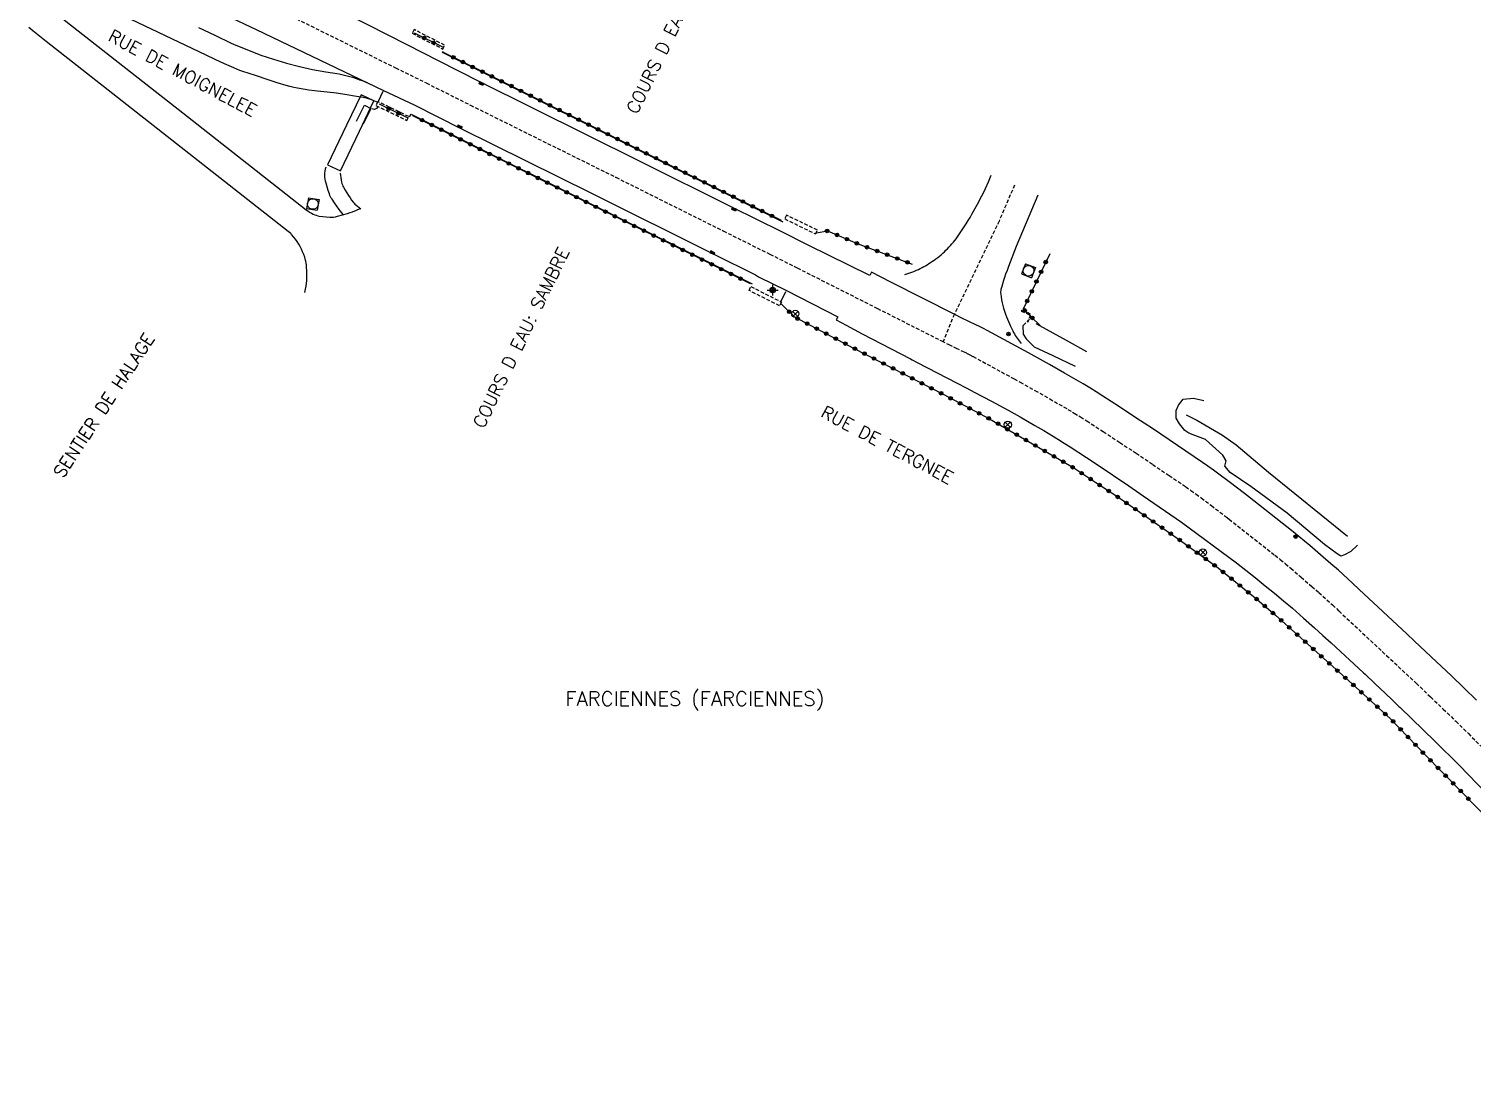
# Model space of a CAD drawing. Header units: millimetres. Extents: x 163000 to 164000, y 125000 to 126000.
# Drawn here: x 163440.2 to 163640.9, y 125433.9 to 125580.4 of the extents above; entities that cross this region are included whole.
import ezdxf
from ezdxf.enums import TextEntityAlignment as Align

# ---------------------------------------------------------------- set-up
doc = ezdxf.new("R2010")
doc.units = ezdxf.units.MM
doc.linetypes.add('DASHED', pattern=[0.75, 0.5, -0.25])
doc.layers.get('0').update_dxf_attribs({"linetype": 'CONTINUOUS'})
for name, color, linetype in [('W0001', 6, 'DASHED'), ('W0008', 7, 'CONTINUOUS'), ('W0014', 7, 'CONTINUOUS'), ('W0105', 7, 'CONTINUOUS'), ('W0112', 1, 'DASHED'), ('W0210', 2, 'CONTINUOUS'), ('W0211', 2, 'CONTINUOUS'), ('W0212', 2, 'CONTINUOUS'), ('W0213', 2, 'CONTINUOUS'), ('W0322', 7, 'CONTINUOUS'), ('W0400', 7, 'CONTINUOUS'), ('W0420', 7, 'CONTINUOUS'), ('W0469', 7, 'CONTINUOUS'), ('W0853', 7, 'CONTINUOUS'), ('W0856', 7, 'CONTINUOUS'), ('W0980', 7, 'CONTINUOUS'), ('W0989', 7, 'CONTINUOUS')]:
    doc.layers.add(name, color=color, linetype=linetype)
doc.styles.get("Standard").update_dxf_attribs({"font": 'romans.shx', "width": 0.85})

# ---------------------------------------------------------------- blocks, each defined once
blk = doc.blocks.new('T420')
for p, q in [((0.75, 0.75), (-0.75, 0.75)), ((-0.75, 0.75), (-0.75, -0.75)), ((0.75, 0.75), (0.75, -0.75)), ((0.75, -0.75), (-0.75, -0.75))]:
    blk.add_line(p, q)
blk.add_ellipse((0, 0), major_axis=(-0.53, 0.53), ratio=1, start_param=3.926991, end_param=10.210176)
blk = doc.blocks.new('T400')
for p, q in [((-0.15, 0.3), (0.15, 0.3)), ((-0.15, -0.25), (-0.15, 0.3)), ((-0.15, 0.15), (0.15, 0.15)), ((-0.15, 0), (0.15, 0)), ((0.15, 0.3), (0.15, -0.25)), ((-0.15, -0.15), (0.15, -0.15)), ((-0.15, -0.25), (-0.15, -0.3)), ((-0.15, -0.3), (0.15, -0.3)), ((0.15, -0.3), (0.15, -0.25))]:
    blk.add_line(p, q)
blk = doc.blocks.new('T853')
for p, q in [((-0.75, 0), (0.75, 0)), ((0, 0.75), (0, -0.75))]:
    blk.add_line(p, q)
blk.add_ellipse((0, 0), major_axis=(-0.265, 0.265), ratio=1, start_param=3.926991, end_param=10.210176)
blk = doc.blocks.new('T469')
at = {"color": 0, "linetype": 'Continuous', "flags": 128}
for points in [[(-0.35, 0.35), (0.35, -0.35)], [(-0.35, -0.35), (0.35, 0.35)]]:
    blk.add_lwpolyline(points, dxfattribs=at)
at = {"color": 0, "linetype": 'Continuous'}
blk.add_circle((0, 0), 0.5, dxfattribs=at)
blk = doc.blocks.new('t322o')
at = {"color": 0, "linetype": 'Continuous'}
for radius in [0.25, 0.15]:
    blk.add_circle((0, 0), radius, dxfattribs=at)
blk = doc.blocks.new('T856')
for p, q in [((-0.125, 0), (0.125, 0)), ((0, 0.125), (0, -0.125))]:
    blk.add_line(p, q)
blk.add_ellipse((0, 0), major_axis=(-0.177, 0.177), ratio=1, start_param=3.9269908, end_param=10.2101761)

msp = doc.modelspace()

# ---------------------------------------------------------------- linework, layer by layer
at = {"layer": 'W0001'}
for points in [[(163461.93, 125589.39), (163491.19, 125574.94), (163495.47, 125572.83), (163501.6, 125569.75), (163521.84, 125559.71), (163536.78, 125552.25), (163543.26, 125549.02), (163547.06, 125547.11), (163558.22, 125541.48), (163567.15, 125536.95), (163568.14, 125536.45), (163569.15, 125535.96), (163570.14, 125535.49), (163570.62, 125535.27), (163571.06, 125535.04), (163571.52, 125534.8), (163577.23, 125531.68), (163578.05, 125531.23), (163580.13, 125530.07), (163582.2, 125528.9), (163583.47, 125528.17), (163584.72, 125527.44), (163585.6, 125526.91), (163586.47, 125526.38), (163587.34, 125525.83), (163589.63, 125524.34), (163591.92, 125522.85), (163594.2, 125521.34), (163596.5, 125519.79), (163598.8, 125518.24), (163601.09, 125516.68), (163601.82, 125516.17), (163602.54, 125515.66), (163603.25, 125515.13), (163604.66, 125514.07), (163606.73, 125512.48), (163607.13, 125512.17), (163613.5, 125507.16), (163614.25, 125506.57), (163614.98, 125505.97), (163615.7, 125505.36), (163617.14, 125504.11), (163618.62, 125502.82), (163619.62, 125501.97), (163621.5, 125500.25), (163621.5, 125500.25), (163622.42, 125499.39), (163629.02, 125493.21), (163630.12, 125492.19), (163633.15, 125489.35), (163635.16, 125487.45), (163636.92, 125485.76), (163638.67, 125484.06), (163640.41, 125482.35), (163642.14, 125480.62)], [(163577.29, 125558.63), (163575.13, 125553.62), (163568.92, 125540.66), (163567.34, 125536.86)]]:
    msp.add_lwpolyline(points, dxfattribs=at)
at = {"layer": 'W0008'}
for points in [[(163641.55, 125487), (163639.78, 125488.72), (163638, 125490.43), (163635.97, 125492.34), (163632.93, 125495.19), (163631.84, 125496.22), (163625.23, 125502.4), (163624.3, 125503.26), (163624.29, 125503.28), (163622.34, 125505.06), (163621.3, 125505.94), (163619.84, 125507.22), (163618.37, 125508.49), (163617.61, 125509.13), (163616.84, 125509.76), (163616.06, 125510.39), (163609.67, 125515.41), (163609.25, 125515.74), (163607.15, 125517.35), (163605.71, 125518.43), (163604.95, 125518.99), (163604.19, 125519.53), (163603.42, 125520.07), (163601.12, 125521.64), (163598.8, 125523.21), (163596.48, 125524.76), (163594.18, 125526.28), (163591.88, 125527.79), (163589.56, 125529.29), (163588.65, 125529.87), (163587.74, 125530.43), (163586.81, 125530.98), (163585.53, 125531.73), (163584.24, 125532.47), (163582.14, 125533.66), (163580.05, 125534.83), (163579.21, 125535.29), (163573.47, 125538.42), (163572.96, 125538.69), (163572.43, 125538.96), (163571.91, 125539.21), (163570.93, 125539.67), (163569.96, 125540.14), (163569, 125540.63), (163560.08, 125545.15), (163557.39, 125546.52), (163557.15, 125546.05), (163548.57, 125550.26), (163544.82, 125552.16), (163538.08, 125555.5), (163525.23, 125561.92), (163502.92, 125573), (163497.15, 125575.9), (163492.88, 125578.1), (163464.44, 125592.61)], [(163459.42, 125586.17), (163471.83, 125580.26), (163489.51, 125571.79), (163493.78, 125569.77), (163500.27, 125566.5), (163518.44, 125557.5), (163535.47, 125549.01), (163541.25, 125546.14), (163541.69, 125545.89), (163545.55, 125543.95), (163552.7, 125540.29), (163552.49, 125539.87), (163553.19, 125539.51), (163553.88, 125539.14), (163554.99, 125538.54), (163556.1, 125537.95), (163562.81, 125534.45), (163563.04, 125534.33), (163563.76, 125533.95), (163569.31, 125531.09), (163570.55, 125530.45), (163571.78, 125529.8), (163574.08, 125528.57), (163576.38, 125527.34), (163578.06, 125526.39), (163580.1, 125525.22), (163581.34, 125524.5), (163582.55, 125523.78), (163583.39, 125523.27), (163584.21, 125522.76), (163585.03, 125522.23), (163587.29, 125520.74), (163589.89, 125519.03), (163592.09, 125517.55), (163592.72, 125517.12), (163595.16, 125515.43), (163600.49, 125511.75), (163608.16, 125506.11), (163610.74, 125504.04), (163612.13, 125502.92), (163612.78, 125502.4), (163613.43, 125501.87), (163614.69, 125500.82), (163615.95, 125499.78), (163617.49, 125498.42), (163619.03, 125497.05), (163620.18, 125496.01), (163621.32, 125494.96), (163625.84, 125490.79), (163626.04, 125490.61), (163627.46, 125489.27), (163628.88, 125487.93), (163629.82, 125487.04), (163630.75, 125486.13), (163630.86, 125486.03), (163635.78, 125481.24), (163639.07, 125478.02), (163639.19, 125477.9), (163655.29, 125461.18)], [(163562.04, 125546.19), (163562.46, 125546.32), (163562.87, 125546.46), (163563.27, 125546.62), (163563.67, 125546.79), (163563.92, 125546.91), (163564.17, 125547.03), (163564.42, 125547.15), (163564.66, 125547.29), (163564.9, 125547.42), (163565.14, 125547.56), (163565.38, 125547.71), (163565.61, 125547.86), (163565.87, 125548.03), (163566.12, 125548.2), (163566.36, 125548.38), (163566.6, 125548.57), (163566.84, 125548.76), (163567.07, 125548.95), (163567.3, 125549.15), (163567.53, 125549.35), (163567.75, 125549.56), (163567.96, 125549.78), (163568.17, 125550), (163568.38, 125550.22), (163568.58, 125550.45), (163568.78, 125550.68), (163568.97, 125550.91), (163569.16, 125551.15), (163569.64, 125551.84), (163570.11, 125552.54), (163570.58, 125553.25), (163570.85, 125553.69), (163571.12, 125554.13), (163571.37, 125554.59), (163572.15, 125556), (163572.75, 125557.13), (163573.01, 125557.63), (163573.25, 125558.14), (163573.66, 125559.07), (163574.06, 125560.01)], [(163580.52, 125557.25), (163577.51, 125550.11), (163576.45, 125547.32), (163576.25, 125546.77), (163576.05, 125546.22), (163575.9, 125545.78), (163575.76, 125545.34), (163575.5, 125544.51), (163575.42, 125544.27), (163575.38, 125544.11), (163575.36, 125543.95), (163575.35, 125543.79), (163575.35, 125543.63), (163575.36, 125543.46), (163575.42, 125543.07), (163575.49, 125542.67), (163575.57, 125542.27), (163575.67, 125541.88), (163575.77, 125541.5), (163575.9, 125541.09), (163576.04, 125540.69), (163576.19, 125540.29), (163576.46, 125539.65), (163576.74, 125539.01), (163577.03, 125538.37), (163577.14, 125538.15), (163577.26, 125537.93), (163577.39, 125537.72), (163577.65, 125537.33), (163577.92, 125536.96), (163578.2, 125536.59)]]:
    msp.add_lwpolyline(points, dxfattribs=at)
at = {"layer": 'W0014'}
for points in [[(163488.69, 125570.15), (163488.16, 125570.35), (163487.74, 125570.51), (163487.31, 125570.65), (163487.1, 125570.71), (163486.88, 125570.77), (163486.67, 125570.81), (163485.47, 125571.01), (163484.41, 125571.18), (163482.96, 125571.43), (163479.91, 125571.76), (163479.12, 125571.85), (163478.33, 125571.97), (163477.55, 125572.1), (163477.03, 125572.21), (163476.51, 125572.33), (163476, 125572.48), (163474.73, 125572.87), (163473.46, 125573.27), (163471.7, 125573.85), (163469.95, 125574.43), (163469.53, 125574.58), (163469.1, 125574.75), (163468.68, 125574.93), (163467.4, 125575.5), (163466.12, 125576.1), (163464.84, 125576.7), (163446.84, 125585.32)], [(163444.29, 125582.27), (163461.59, 125568.69), (163478.77, 125555.21), (163479, 125555.03), (163479.24, 125554.87), (163479.49, 125554.73), (163479.75, 125554.6), (163479.95, 125554.51), (163480.16, 125554.43), (163480.37, 125554.37), (163480.59, 125554.33), (163481.08, 125554.26), (163481.56, 125554.2), (163482.05, 125554.15), (163482.23, 125554.15), (163482.4, 125554.16), (163482.58, 125554.18), (163482.84, 125554.23), (163483.11, 125554.3), (163483.81, 125554.48), (163484.5, 125554.68), (163484.86, 125554.8), (163485.21, 125554.93), (163485.74, 125555.14), (163486.26, 125555.38)], [(163478.58, 125543.71), (163478.67, 125544.14), (163478.75, 125544.58), (163478.81, 125545.01), (163478.84, 125545.3), (163478.86, 125545.59), (163478.86, 125545.88), (163478.84, 125546.6), (163478.81, 125547.31), (163478.8, 125547.54), (163478.77, 125547.77), (163478.71, 125548.06), (163478.64, 125548.34), (163478.56, 125548.62), (163478.42, 125548.99), (163478.27, 125549.36), (163478.11, 125549.72), (163477.93, 125550.08), (163477.73, 125550.43), (163477.51, 125550.77), (163477.27, 125551.11), (163477.01, 125551.44), (163476.73, 125551.77), (163476.67, 125551.83), (163476.61, 125551.89), (163476.45, 125552.03), (163476.28, 125552.16), (163469.35, 125557.61), (163442.61, 125578.6), (163440.74, 125580.08), (163440.46, 125580.31), (163440.19, 125580.55)], [(163463.77, 125580.55), (163466.05, 125579.46), (163468.34, 125578.38), (163468.67, 125578.23), (163469, 125578.1), (163470.72, 125577.38), (163472.46, 125576.72), (163474.23, 125576.12), (163476.02, 125575.59), (163477.83, 125575.12), (163479.65, 125574.72), (163481.49, 125574.39), (163483.34, 125574.12), (163485.22, 125573.62), (163485.71, 125573.47), (163486.19, 125573.29), (163486.67, 125573.11), (163487.17, 125572.91)], [(163545.09, 125553.48), (163539.02, 125556.48), (163525.82, 125563.09), (163503.41, 125574.23), (163497.73, 125577.07), (163497.8, 125577.27)], [(163489.44, 125571.65), (163488.78, 125570.25)], [(163493.13, 125568.13), (163493.37, 125568.5), (163499.97, 125565.22), (163517.99, 125556.23), (163534.96, 125547.8), (163540.78, 125544.89)], [(163483.92, 125554.52), (163483.71, 125554.79), (163483.36, 125555.24), (163483.01, 125555.7), (163482.68, 125556.17), (163482.36, 125556.65), (163482.25, 125556.83), (163482.15, 125557.01), (163482.06, 125557.2), (163481.99, 125557.4), (163481.83, 125557.89), (163481.67, 125558.39), (163481.53, 125558.89), (163481.46, 125559.17), (163481.41, 125559.45), (163481.36, 125559.73), (163481.35, 125559.91), (163481.35, 125560.09), (163481.36, 125560.27), (163481.4, 125560.58), (163481.46, 125560.89), (163481.54, 125561.19)], [(163483.49, 125560.3), (163483.52, 125559.98), (163483.57, 125559.67), (163483.62, 125559.35), (163483.69, 125559.04), (163483.74, 125558.86), (163483.8, 125558.68), (163483.87, 125558.5), (163483.95, 125558.33), (163484.17, 125557.94), (163484.41, 125557.54), (163484.65, 125557.16), (163484.86, 125556.85), (163485.08, 125556.54), (163485.32, 125556.25), (163485.43, 125556.12), (163485.55, 125556), (163485.67, 125555.88), (163485.9, 125555.69), (163486.13, 125555.51), (163486.37, 125555.34)], [(163545.45, 125543.8), (163544.8, 125542.44)]]:
    msp.add_lwpolyline(points, dxfattribs=at)
at = {"layer": 'W0105'}
msp.add_lwpolyline([(163486.39, 125571.18), (163484.36, 125566.96), (163481.73, 125561.43), (163483.53, 125560.59), (163486.17, 125566.12), (163488.19, 125570.34)], close=True, dxfattribs=at)
msp.add_lwpolyline([(163485.77, 125567.5), (163486.86, 125569.74), (163487.74, 125569.28), (163486.68, 125567.1)], dxfattribs=at)
at = {"layer": 'W0112'}
for points in [[(163493.51, 125579.74), (163497.75, 125577.55), (163498.02, 125578.09), (163493.77, 125580.25)], [(163488.73, 125570.23), (163488.47, 125569.69), (163492.75, 125567.62), (163493.03, 125568.16)], [(163545.58, 125554.45), (163545.32, 125553.92), (163549.61, 125551.84), (163549.88, 125552.37)], [(163544.87, 125542.37), (163544.61, 125541.84), (163540.36, 125543.98), (163540.61, 125544.52)]]:
    msp.add_lwpolyline(points, close=True, dxfattribs=at)
for points in [[(163579.53, 125540.69), (163578.28, 125541.24), (163578.21, 125541.1), (163579.01, 125540.76), (163579.53, 125540.52), (163579.04, 125539.64)], [(163579.04, 125539.64), (163579.12, 125539.58), (163579.62, 125540.46)]]:
    msp.add_lwpolyline(points, dxfattribs=at)
at = {"layer": 'W0210'}
for points in [[(163488.72, 125569.52), (163488.55, 125569.27), (163488.28, 125569.16), (163488.1, 125569.19), (163488.01, 125569.24)], [(163587.36, 125535.45), (163584.51, 125537.04), (163581.74, 125538.57), (163580.3, 125539.33)]]:
    msp.add_lwpolyline(points, dxfattribs=at)
at = {"layer": 'W0211'}
msp.add_lwpolyline([(163601.16, 125526.7), (163602.64, 125525.95), (163606.23, 125523.84), (163608.1, 125522.49), (163612.6, 125518.71), (163623.61, 125509.81)], dxfattribs=at)
at = {"layer": 'W0212'}
msp.add_lwpolyline([(163578.85, 125539.49), (163578.44, 125539.06), (163578.47, 125537.91), (163578.89, 125537.27), (163580, 125536.14), (163582.62, 125534.95), (163585.73, 125533.46)], dxfattribs=at)
at = {"layer": 'W0213'}
msp.add_lwpolyline([(163625.01, 125508.56), (163624.06, 125507.69), (163623.2, 125507.2), (163622.68, 125507.03), (163622.14, 125507.37), (163620.38, 125508.66), (163615.21, 125513.02), (163610.16, 125516.7), (163607.27, 125518.68), (163606.53, 125519.53), (163606.71, 125520.3), (163606.26, 125521.09), (163603.87, 125523.25), (163602.35, 125523.8), (163601.55, 125524.11), (163600.96, 125524.49), (163600.25, 125525.41), (163599.78, 125526.21), (163599.76, 125527.28), (163600.1, 125528.01), (163600.76, 125528.86), (163602.17, 125529), (163603.61, 125528.68)], dxfattribs=at)
at = {"layer": 'W0322'}
for points in [[(163497.75, 125577.8), (163493.82, 125579.78)], [(163544.87, 125553.69), (163539.22, 125556.49), (163526.08, 125563.04), (163503.53, 125574.28), (163497.87, 125577.06)], [(163488.9, 125569.93), (163492.81, 125568.04)], [(163493.53, 125568.33), (163499.96, 125565.12), (163517.95, 125556.15), (163534.87, 125547.75), (163540.51, 125544.96)], [(163549.74, 125552), (163551.27, 125552.27), (163555.4, 125550.5), (163563.07, 125547.63)], [(163582.18, 125549.09), (163578.51, 125541.39), (163580.84, 125539.11)], [(163544.89, 125542.06), (163546.66, 125540.31), (163554.91, 125535.97), (163567.35, 125529.54), (163570.41, 125527.91), (163573.82, 125526.13), (163585.54, 125519.29), (163588.59, 125517.26), (163591.5, 125515.36), (163600.05, 125509.43), (163605.59, 125505.4), (163610.75, 125501.23), (163613.57, 125498.84), (163624.24, 125489.27), (163629.6, 125484.39), (163634.4, 125479.39), (163644.1, 125469.54), (163658.73, 125454.5), (163668.45, 125444.13), (163675.52, 125436.61), (163677.79, 125433.88)]]:
    msp.add_lwpolyline(points, dxfattribs=at)

# ---------------------------------------------------------------- block references
for p, rotation in [((163495.16, 125579.1), 153.2520131163173), ((163496.5, 125578.43), 153.2520131163173), ((163499.22, 125576.4), 153.7723054737631), ((163500.57, 125575.74), 153.7723054737631), ((163501.91, 125575.07), 153.7723054737631), ((163503.26, 125574.41), 153.7723054737631), ((163504.6, 125573.74), 153.5083899593712), ((163505.94, 125573.07), 153.5083899593712), ((163507.29, 125572.41), 153.5083899593712), ((163508.63, 125571.74), 153.5083899593712), ((163509.97, 125571.07), 153.5083899593712), ((163490.25, 125569.27), 334.2055242237687), ((163511.31, 125570.4), 153.5083899593712), ((163512.66, 125569.73), 153.5083899593712), ((163514, 125569.06), 153.5083899593712), ((163491.6, 125568.62), 334.2055242237687), ((163494.88, 125567.66), 333.4614952825566), ((163496.22, 125566.99), 333.4614952825566), ((163515.34, 125568.39), 153.5083899593712), ((163516.68, 125567.72), 153.5083899593712), ((163518.03, 125567.05), 153.5083899593712), ((163497.56, 125566.32), 333.4614952825566), ((163498.9, 125565.65), 333.4614952825566), ((163500.24, 125564.98), 333.4926710367893), ((163519.37, 125566.38), 153.5083899593712), ((163520.71, 125565.71), 153.5083899593712), ((163522.05, 125565.05), 153.5083899593712), ((163501.59, 125564.31), 333.4926710367893), ((163502.93, 125563.64), 333.4926710367893), ((163504.27, 125562.97), 333.4926710367893), ((163523.4, 125564.38), 153.5083899593712), ((163524.74, 125563.71), 153.5083899593712), ((163526.08, 125563.04), 153.5133200999009), ((163505.61, 125562.3), 333.4926710367893), ((163506.95, 125561.63), 333.4926710367893), ((163508.3, 125560.97), 333.4926710367893), ((163527.42, 125562.37), 153.5133200999009), ((163528.77, 125561.7), 153.5133200999009), ((163530.11, 125561.03), 153.5133200999009), ((163509.64, 125560.3), 333.4926710367893), ((163510.98, 125559.63), 333.4926710367893), ((163512.32, 125558.96), 333.4926710367893), ((163531.45, 125560.36), 153.5133200999009), ((163532.79, 125559.69), 153.5133200999009), ((163534.14, 125559.02), 153.5133200999009), ((163513.67, 125558.29), 333.4926710367893), ((163515.01, 125557.62), 333.4926710367893), ((163516.35, 125556.95), 333.4926710367893), ((163535.48, 125558.36), 153.5133200999009), ((163536.82, 125557.69), 153.5133200999009), ((163538.16, 125557.02), 153.5133200999009), ((163517.69, 125556.28), 333.4926710367893), ((163519.04, 125555.61), 333.5915486735203), ((163520.38, 125554.94), 333.5915486735203), ((163539.51, 125556.35), 153.6436453430599), ((163540.85, 125555.68), 153.6436453430599), ((163542.19, 125555.02), 153.6436453430599), ((163521.72, 125554.28), 333.5915486735203), ((163523.07, 125553.61), 333.5915486735203), ((163524.41, 125552.94), 333.5915486735203), ((163543.54, 125554.35), 153.6436453430599), ((163525.75, 125552.28), 333.5915486735203), ((163527.1, 125551.61), 333.5915486735203), ((163528.44, 125550.94), 333.5915486735203), ((163551.22, 125552.26), 9.882191670582458), ((163552.6, 125551.7), 336.9468683249265), ((163553.98, 125551.11), 336.9468683249265), ((163529.78, 125550.27), 333.5915486735203), ((163531.13, 125549.61), 333.5915486735203), ((163532.47, 125548.94), 333.5915486735203), ((163555.36, 125550.52), 336.9468683249265), ((163556.77, 125549.99), 339.4694008365771), ((163558.17, 125549.47), 339.4694008365771), ((163559.58, 125548.94), 339.4694008365771), ((163533.81, 125548.27), 333.5915486735203), ((163535.16, 125547.61), 333.6985874309731), ((163536.5, 125546.94), 333.6985874309731), ((163560.98, 125548.42), 339.4694008365771), ((163562.39, 125547.89), 339.4694008365771), ((163581.63, 125547.93), 244.5068594697654), ((163537.85, 125546.28), 333.6985874309731), ((163539.19, 125545.61), 333.6985874309731), ((163580.33, 125545.22), 244.5068594697654), ((163580.98, 125546.57), 244.5068594697654), ((163579.69, 125543.86), 244.5068594697654), ((163545.95, 125541.01), 315.339502131079), ((163578.7, 125541.21), 315.4776819902112), ((163579.04, 125542.51), 244.5068594697654), ((163547.11, 125540.07), 332.2718590297019), ((163548.44, 125539.37), 332.2718590297019), ((163549.76, 125538.67), 332.2718590297019), ((163579.77, 125540.16), 315.4776819902112), ((163551.09, 125537.98), 332.2718590297019), ((163552.42, 125537.28), 332.2718590297019), ((163553.75, 125536.58), 332.2718590297019), ((163555.08, 125535.88), 332.6560624177222), ((163556.41, 125535.2), 332.6560624177222), ((163557.74, 125534.51), 332.6560624177222), ((163559.07, 125533.82), 332.6560624177222), ((163560.4, 125533.13), 332.6560624177222), ((163561.74, 125532.44), 332.6560624177222), ((163563.07, 125531.75), 332.6560624177222), ((163564.4, 125531.06), 332.6560624177222), ((163565.73, 125530.37), 332.6560624177222), ((163567.07, 125529.68), 332.6560624177222), ((163568.39, 125528.98), 332.033256136735), ((163569.72, 125528.28), 332.033256136735), ((163571.04, 125527.58), 332.4184202735704), ((163572.37, 125526.89), 332.4184202735704), ((163573.7, 125526.19), 332.4184202735704), ((163575, 125525.44), 329.7313617084991), ((163576.3, 125524.68), 329.7313617084991), ((163577.59, 125523.93), 329.7313617084991), ((163578.89, 125523.17), 329.7313617084991), ((163580.18, 125522.42), 329.7313617084991), ((163581.48, 125521.66), 329.7313617084991), ((163582.78, 125520.9), 329.7313617084991), ((163584.07, 125520.15), 329.7313617084991), ((163585.37, 125519.39), 329.7313617084991), ((163586.62, 125518.57), 326.3594637923078), ((163587.87, 125517.74), 326.3594637923078), ((163589.12, 125516.91), 326.7748007501351), ((163590.38, 125516.09), 326.7748007501351), ((163591.63, 125515.27), 325.2598235207191), ((163592.86, 125514.41), 325.2598235207191), ((163594.09, 125513.56), 325.2598235207191), ((163595.33, 125512.7), 325.2598235207191), ((163596.56, 125511.85), 325.2598235207191), ((163597.79, 125510.99), 325.2598235207191), ((163599.02, 125510.14), 325.2598235207191), ((163600.25, 125509.28), 323.9999022832437), ((163601.47, 125508.4), 323.9999022832437), ((163602.68, 125507.51), 323.9999022832437), ((163603.89, 125506.63), 323.9999022832437), ((163605.11, 125505.75), 323.9999022832437), ((163606.29, 125504.83), 321.0562510456353), ((163607.46, 125503.89), 321.0562510456353), ((163608.63, 125502.95), 321.0562510456353), ((163609.79, 125502), 321.0562510456353), ((163610.96, 125501.06), 319.6999028571803), ((163612.1, 125500.09), 319.6999028571803), ((163613.24, 125499.12), 319.6999028571803), ((163614.37, 125498.12), 318.11056474913), ((163615.48, 125497.12), 318.11056474913), ((163616.6, 125496.12), 318.11056474913), ((163617.72, 125495.12), 318.11056474913), ((163618.83, 125494.12), 318.11056474913), ((163619.95, 125493.11), 318.11056474913), ((163621.07, 125492.11), 318.11056474913), ((163622.18, 125491.11), 318.11056474913), ((163623.3, 125490.11), 318.11056474913), ((163624.42, 125489.11), 317.6918680513621), ((163625.53, 125488.1), 317.6918680513621), ((163626.64, 125487.09), 317.6918680513621), ((163627.74, 125486.08), 317.6918680513621), ((163628.85, 125485.07), 317.6918680513621), ((163629.94, 125484.04), 313.817794776969), ((163630.98, 125482.95), 313.817794776969), ((163632.02, 125481.87), 313.817794776969), ((163633.06, 125480.79), 313.817794776969), ((163634.09, 125479.71), 313.817794776969), ((163635.14, 125478.63), 314.5772683613333), ((163636.2, 125477.57), 314.5772683613333), ((163637.25, 125476.5), 314.5772683613333), ((163638.3, 125475.43), 314.5772683613333), ((163639.35, 125474.36), 314.5772683613333), ((163640.41, 125473.29), 314.5772683613333)]:
    msp.add_blockref('t322o', p, dxfattribs=dict(at, rotation=rotation))
at = {"layer": 'W0400'}
for p, rotation in [((163503.12, 125572.75), 243.2534886680189), ((163500.11, 125566.73), 243.2534886680189), ((163538.26, 125555.28), 243.4878343258811), ((163535.24, 125549.23), 243.4878343258811)]:
    msp.add_blockref('T400', p, dxfattribs=dict(at, rotation=rotation))
at = {"layer": 'W0420'}
for p, rotation in [((163479.7, 125556), 79.74601734981431), ((163579.23, 125546.72), 69.2989882816532)]:
    msp.add_blockref('T420', p, dxfattribs=dict(at, rotation=rotation))
at = {"layer": 'W0469'}
for p in [(163546.79, 125540.72), (163576.35, 125525.31), (163603.48, 125507.54)]:
    msp.add_blockref('T469', p, dxfattribs=at)
at = {"layer": 'W0853'}
msp.add_blockref('T853', (163543.64, 125544.02), dxfattribs=at)
at = {"layer": 'W0856'}
for p in [(163543.64, 125544.02), (163576.45, 125537.92), (163616.39, 125509.74)]:
    msp.add_blockref('T856', p, dxfattribs=at)

# ---------------------------------------------------------------- texts
at = {"layer": 'W0980'}
msp.add_text('FARCIENNES (FARCIENNES)', height=2, dxfattribs=at).set_placement((163532.83, 125487.07), align=Align.MIDDLE)
at = {"layer": 'W0989'}
for s, rotation, p in [('COURS D EAU: SAMBRE', 64.1662, (163524.01, 125568.77)), ('RUE DE MOIGNELEE', 332.1, (163451.46, 125579.57)), ('COURS D EAU: SAMBRE', 64.1662, (163502.67, 125525.06)), ('SENTIER DE HALAGE', 56.7, (163444.21, 125518.22)), ('RUE DE TERGNEE', 332.1, (163550.59, 125527.27))]:
    msp.add_text(s, height=1.75, rotation=rotation, dxfattribs=at).set_placement(p, align=Align.MIDDLE_LEFT)

doc.saveas('drawing.dxf')
